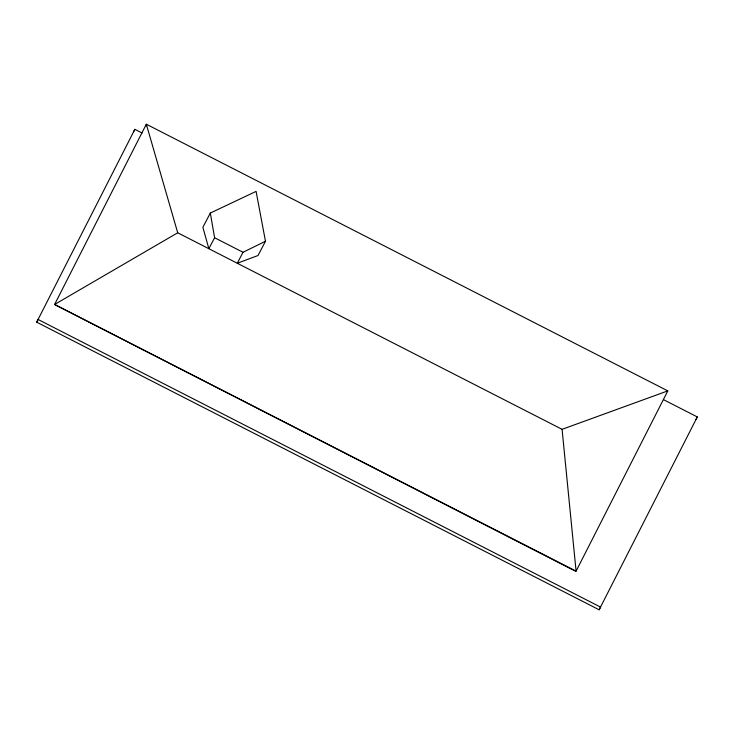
<?xml version="1.0" encoding="UTF-8"?>
<svg xmlns="http://www.w3.org/2000/svg" width="734" height="734" viewBox="0 0 734 734"><rect width="100%" height="100%" fill="white"/><g stroke="black" fill="none" stroke-linecap="round" stroke-linejoin="round"><path stroke-width="1.1" d="M146.305 125.927L146.323 124.211L667.802 390.892L576.089 571.153L574.355 570.63L54.6 304.482L146.323 124.211L177.711 232.779L562.079 429.335L667.802 390.892L666.811 391.607M36.7 322.171L38.104 319.483L600.54 607.101L599.137 609.789L36.7 322.171L134.863 129.322L142.011 132.973M599.137 609.789L697.3 416.94L663.619 399.718M133.46 132.01L134.863 129.322M210.319 213.053L202.868 227.311L208.869 248.716L214.603 237.743L210.319 213.053L256.093 191.391L265.479 241.257L258.019 255.524L237.284 263.24L243.018 252.276L265.479 241.257M695.896 419.628L697.3 416.94M177.711 232.779L54.6 304.482L576.089 571.153L562.079 429.335M214.603 237.743L243.018 252.276"/></g></svg>
